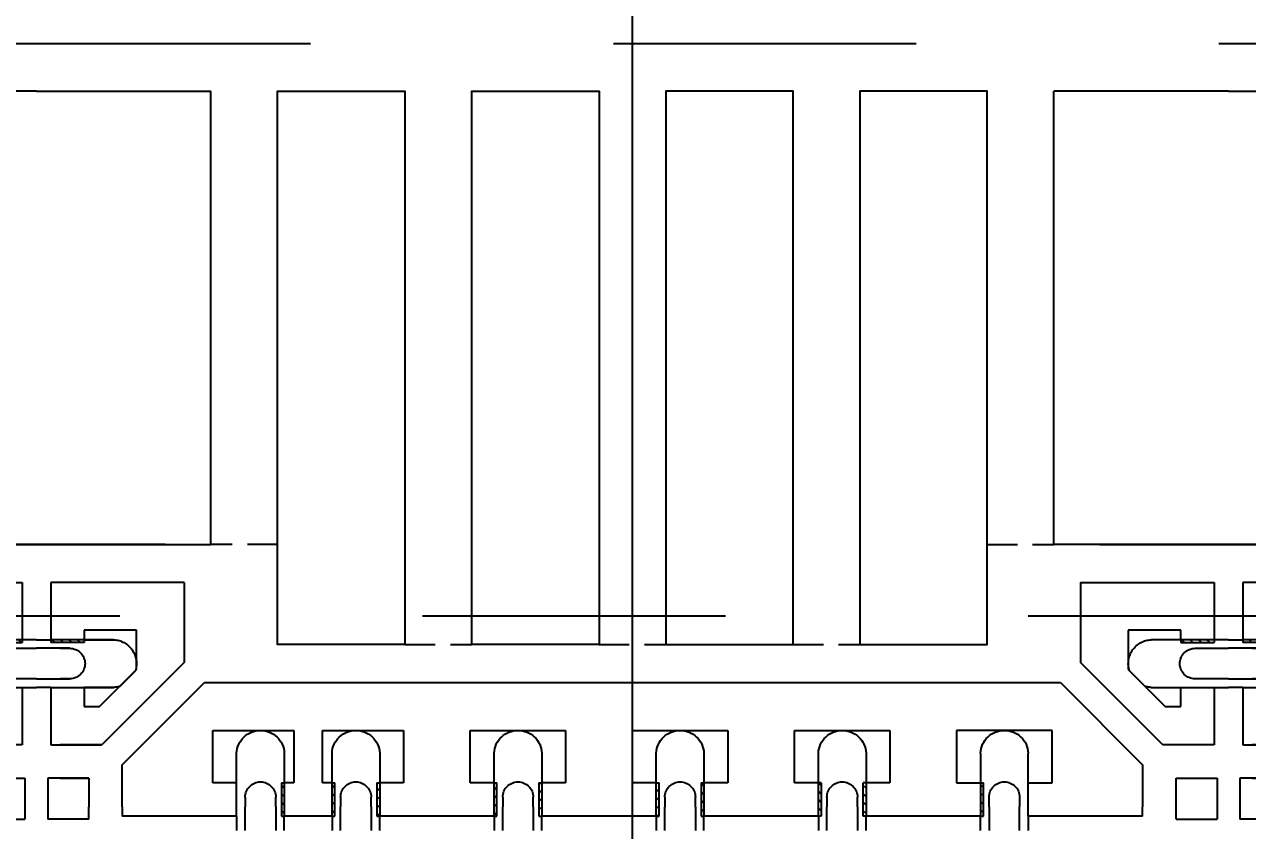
# Model space of a CAD drawing. Extents: x 0 to 864, y 0 to 559.
# Drawn here: x 169.91 to 182.73, y 426.01 to 434.46 of the extents above; entities that cross this region are included whole.
import ezdxf

# ---------------------------------------------------------------- set-up
doc = ezdxf.new("R2010")
doc.units = 0
doc.header["$LTSCALE"] = 12.7
doc.header["$MEASUREMENT"] = 0
doc.header["$PDMODE"] = 2
doc.linetypes.add('HIDDEN', pattern=[0.375, 0.25, -0.125])
doc.linetypes.add('PHANTOM', pattern=[2.5, 1.25, -0.25, 0.25, -0.25, 0.25, -0.25])
doc.layers.get('0').update_dxf_attribs({"linetype": 'CONTINUOUS'})
doc.layers.get('DEFPOINTS').update_dxf_attribs({"linetype": 'CONTINUOUS'})
for name, color, linetype in [('SH-01_DIM', 4, 'CONTINUOUS'), ('SH-01_HATCH', 10, 'CONTINUOUS'), ('SH-01_HIDDEN', 6, 'HIDDEN'), ('SH-01_OBJECT', 7, 'CONTINUOUS'), ('SH-01_PHANTOM', 1, 'PHANTOM')]:
    doc.layers.add(name, color=color, linetype=linetype)
doc.styles.get("Standard").update_dxf_attribs({"font": 'simplex.shx', "width": 0.82})
doc.dimstyles.get("Standard").update_dxf_attribs({"dimtxt": 0.18, "dimasz": 0.18, "dimexe": 0.18, "dimexo": 0.0625, "dimgap": 0.09, "dimtad": 0, "dimtih": 1, "dimtoh": 1, "dimdec": 4, "dimzin": 0, "dimdsep": 46, "dimtxsty": 'Standard', "dimcen": 0.09, "dimadec": 0, "dimazin": 0, "dimtfac": 1, "dimtdec": 4, "dimtofl": 0, "dimtmove": 0, "dimatfit": 3, "dimfxl": 1, "dimtolj": 1, "dimtzin": 0, "dimarcsym": 0})

# ---------------------------------------------------------------- blocks, each defined once
blk = doc.blocks.new('*D119')
at = {"layer": 'DEFPOINTS', "color": 0, "ltscale": 0.05, "transparency": 16777216}
for p in [(149.533, 465.062), (149.533, 440.584), (445.033, 347.264)]:
    blk.add_point(p, dxfattribs=at)
at = {"layer": 'SH-01_DIM', "ltscale": 0.05, "transparency": 16777216}
blk.add_line((149.533, 443.124), (149.533, 465.062), dxfattribs=at)
at = {"layer": 'SH-01_DIM', "ltscale": 0.05, "transparency": 16777216, "insert": (149.533, 470.047), "char_height": 1.524, "attachment_point": 5, "rotation": 90}
blk.add_mtext('\\A1; 147.7500', dxfattribs=at)
blk = doc.blocks.new('_Open30')
at = {"color": 0, "lineweight": -2}
for p, q in [((-1, 0.2679), (0, 0)), ((0, 0), (-1, -0.2679)), ((0, 0), (-1, 0))]:
    blk.add_line(p, q, dxfattribs=at)
blk = doc.blocks.new('*D120')
at = {"layer": 'DEFPOINTS', "color": 0, "ltscale": 0.05, "transparency": 16777216}
for p in [(139.538, 457.57), (145.033, 441.264), (445.033, 347.264)]:
    blk.add_point(p, dxfattribs=at)
at = {"layer": 'SH-01_DIM', "ltscale": 0.05, "transparency": 16777216}
for p, q in [((139.538, 451.22), (139.538, 457.57)), ((145.033, 447.614), (139.538, 451.22)), ((145.033, 443.804), (145.033, 447.614))]:
    blk.add_line(p, q, dxfattribs=at)
at = {"layer": 'SH-01_DIM', "ltscale": 0.05, "transparency": 16777216, "insert": (139.538, 467.942), "char_height": 1.524, "attachment_point": 5, "rotation": 90}
blk.add_mtext('\\A1; 150.000+/-0.0760', dxfattribs=at)
blk = doc.blocks.new('*D173')
at = {"layer": 'DEFPOINTS', "color": 0, "ltscale": 0.05, "transparency": 16777216}
for p in [(176.283, 453.199), (176.283, 420.764), (445.033, 347.264)]:
    blk.add_point(p, dxfattribs=at)
at = {"layer": 'SH-01_DIM', "ltscale": 0.05, "transparency": 16777216}
blk.add_line((176.283, 423.304), (176.283, 453.199), dxfattribs=at)
at = {"layer": 'SH-01_DIM', "ltscale": 0.05, "transparency": 16777216, "insert": (176.283, 458.184), "char_height": 1.524, "attachment_point": 5, "rotation": 90}
blk.add_mtext('\\A1; 134.3750', dxfattribs=at)
blk = doc.blocks.new('*D174')
at = {"layer": 'DEFPOINTS', "color": 0, "ltscale": 0.05, "transparency": 16777216}
for p in [(163.783, 453.199), (163.783, 420.764), (445.033, 347.264)]:
    blk.add_point(p, dxfattribs=at)
at = {"layer": 'SH-01_DIM', "ltscale": 0.05, "transparency": 16777216}
blk.add_line((163.783, 423.304), (163.783, 453.199), dxfattribs=at)
at = {"layer": 'SH-01_DIM', "ltscale": 0.05, "transparency": 16777216, "insert": (163.783, 458.184), "char_height": 1.524, "attachment_point": 5, "rotation": 90}
blk.add_mtext('\\A1; 140.6250', dxfattribs=at)
blk = doc.blocks.new('A$C4C6C51ED')
at = {"layer": 'SH-01_HATCH', "ltscale": 0.05}
h = blk.add_hatch(dxfattribs=at)
h.set_pattern_fill('ANSI31', color=10, scale=0.25)
h.set_pattern_definition([(45, (33.0558, -7.33538), (-0.02209709, 0.02209709), [])])
h.paths.add_polyline_path([(24.0786, 3.5837), (24.0636, 3.5837), (24.0636, 3.7587), (24.0786, 3.7587)])
h.paths.add_polyline_path([(24.5786, 3.5837), (24.5636, 3.5837), (24.5636, 3.7587), (24.5786, 3.7587)])
h.paths.add_polyline_path([(24.3436, 3.5837), (24.3286, 3.5837), (24.3286, 3.7587), (24.3436, 3.7587)])
h.paths.add_polyline_path([(25.1936, 3.5837), (25.1786, 3.5837), (25.1786, 3.7587), (25.1936, 3.7587)])
h.paths.add_polyline_path([(25.4286, 3.5837), (25.4136, 3.5837), (25.4136, 3.7587), (25.4286, 3.7587)])
h.paths.add_polyline_path([(26.2786, 3.5837), (26.2636, 3.5837), (26.2636, 3.7587), (26.2786, 3.7587)])
h.paths.add_polyline_path([(26.0436, 3.5837), (26.0286, 3.5837), (26.0286, 3.5837), (26.0286, 3.7587), (26.0436, 3.7587)])
h.paths.add_polyline_path([(27.1286, 3.5837), (27.1136, 3.5837), (27.1136, 3.7587), (27.1286, 3.7587)])
h.paths.add_polyline_path([(26.8936, 3.5837), (26.8786, 3.5837), (26.8786, 3.5837), (26.8786, 3.7587), (26.8936, 3.7587)])
h.paths.add_polyline_path([(27.7436, 3.5837), (27.7286, 3.5837), (27.7286, 3.7587), (27.7436, 3.7587)])
h = blk.add_hatch(dxfattribs=at)
h.set_pattern_fill('ANSI31', color=10, scale=0.25)
h.paths.add_polyline_path([(23.0286, 2.8487), (22.8536, 2.8487), (22.8536, 2.8337), (23.0286, 2.8337)])
h.paths.add_polyline_path([(28.9536, 2.8487), (28.7786, 2.8487), (28.7786, 2.8337), (28.9536, 2.8337)])
at = {"layer": 'SH-01_HIDDEN'}
for p, q in [((23.8286, 3.7587), (23.8286, 3.8337)), ((23.8736, 3.8337), (23.8736, 3.7087)), ((24.0336, 3.7087), (24.0336, 3.8337)), ((24.0786, 3.8337), (24.0786, 3.7587)), ((24.3286, 3.7587), (24.3286, 3.8337)), ((24.3736, 3.8337), (24.3736, 3.7087)), ((24.5336, 3.7087), (24.5336, 3.8337)), ((24.5786, 3.8337), (24.5786, 3.7587)), ((25.1786, 3.7587), (25.1786, 3.8337)), ((25.2236, 3.8337), (25.2236, 3.7087)), ((25.3836, 3.7087), (25.3836, 3.8337)), ((25.4286, 3.8337), (25.4286, 3.7587)), ((26.0286, 3.7587), (26.0286, 3.8337)), ((26.0736, 3.8337), (26.0736, 3.7087)), ((26.2336, 3.7087), (26.2336, 3.8337)), ((26.2786, 3.8337), (26.2786, 3.7587)), ((26.8786, 3.7587), (26.8786, 3.8337)), ((26.9236, 3.8337), (26.9236, 3.7087)), ((27.0836, 3.7087), (27.0836, 3.8337)), ((27.1286, 3.8337), (27.1286, 3.7587)), ((27.7286, 3.8337), (27.7286, 3.7587)), ((27.7736, 3.7087), (27.7736, 3.8337)), ((27.9336, 3.8337), (27.9336, 3.7087)), ((27.9786, 3.7587), (27.9786, 3.8337)), ((23.8736, 3.6587), (23.8736, 3.7087)), ((24.0336, 3.7087), (24.0336, 3.6587)), ((24.3736, 3.6587), (24.3736, 3.7087)), ((24.5336, 3.7087), (24.5336, 3.6587)), ((25.2236, 3.6587), (25.2236, 3.7087)), ((25.3836, 3.7087), (25.3836, 3.6587)), ((26.0736, 3.6587), (26.0736, 3.7087)), ((26.2336, 3.7087), (26.2336, 3.6587)), ((26.9236, 3.6587), (26.9236, 3.7087)), ((27.0836, 3.7087), (27.0836, 3.6587)), ((27.7736, 3.7087), (27.7736, 3.6587)), ((27.9336, 3.6587), (27.9336, 3.7087)), ((23.8286, 3.5837), (23.8286, 3.4287)), ((24.0786, 3.4287), (24.0786, 3.5837)), ((24.3286, 3.5837), (24.3286, 3.4287)), ((24.5786, 3.4287), (24.5786, 3.5837)), ((25.1786, 3.5837), (25.1786, 3.4287)), ((25.4286, 3.4287), (25.4286, 3.5837)), ((26.0286, 3.5837), (26.0286, 3.4287)), ((26.2786, 3.4287), (26.2786, 3.5837)), ((26.8786, 3.5837), (26.8786, 3.4287)), ((27.1286, 3.4287), (27.1286, 3.5837)), ((27.7286, 3.4287), (27.7286, 3.5837)), ((27.9786, 3.5837), (27.9786, 3.4287)), ((22.8536, 3.0837), (22.7786, 3.0837)), ((23.0286, 3.0837), (23.1836, 3.0837)), ((23.1836, 3.0837), (23.0286, 3.0837)), ((23.2161, 3.0781), (23.2979, 2.9963)), ((28.5094, 2.9963), (28.5912, 3.0781)), ((28.6236, 3.0837), (28.7786, 3.0837)), ((28.9536, 3.0837), (29.0286, 3.0837)), ((22.7786, 3.0387), (22.9536, 3.0387)), ((22.9536, 3.0387), (22.9036, 3.0387)), ((29.0286, 3.0387), (28.8536, 3.0387)), ((22.9536, 2.8787), (22.7786, 2.8787)), ((22.7786, 2.8337), (22.8536, 2.8337)), ((22.9036, 2.8787), (22.9536, 2.8787)), ((23.1836, 2.8337), (23.0286, 2.8337)), ((23.0286, 2.8337), (23.1836, 2.8337)), ((28.7786, 2.8337), (28.6236, 2.8337)), ((28.8536, 2.8787), (29.0286, 2.8787)), ((29.0286, 2.8337), (28.9536, 2.8337))]:
    blk.add_line(p, q, dxfattribs=at)
at = {"layer": 'SH-01_HIDDEN', "ltscale": 0.05}
for p, q in [((24.7111, 2.8587), (25.0611, 2.8587)), ((25.7286, 2.8587), (26.0786, 2.8587)), ((26.7461, 2.8587), (27.0961, 2.8587)), ((22.9286, 2.3337), (22.7786, 2.3337)), ((24.0436, 2.3337), (23.6936, 2.3337)), ((27.7636, 2.3337), (28.1136, 2.3337)), ((28.8786, 2.3337), (29.0286, 2.3337))]:
    blk.add_line(p, q, dxfattribs=at)
at = {"layer": 'SH-01_HIDDEN'}
for centre, radius, start, end in [((23.9536, 3.6587), 0.08, 180, 0), ((24.4536, 3.6587), 0.08, 180, 0), ((25.3036, 3.6587), 0.08, 180, 0), ((26.1536, 3.6587), 0.08, 180, 0), ((27.0036, 3.6587), 0.08, 180, 0), ((27.8536, 3.6587), 0.08, 180, 0), ((23.9536, 3.4338), 0.1251, 182.33828, 357.66172), ((24.4536, 3.4338), 0.1251, 182.33828, 357.66172), ((25.3036, 3.4338), 0.1251, 182.33828, 357.66172), ((26.1536, 3.4338), 0.1251, 182.33828, 357.66172), ((27.0036, 3.4338), 0.1251, 182.33828, 357.66172), ((27.8536, 3.4338), 0.1251, 182.33828, 357.66172), ((23.1786, 2.9593), 0.1245, 72.47153, 87.68368), ((28.6287, 2.9593), 0.1245, 92.30964, 107.52916), ((22.9536, 2.9587), 0.08, 270, 90), ((28.8536, 2.9587), 0.08, 90, 270), ((23.1785, 2.9587), 0.1251, 272.3376, 17.48275), ((28.6287, 2.9587), 0.1251, 162.51941, 267.66496)]:
    blk.add_arc(centre, radius, start, end, dxfattribs=at)
at = {"layer": 'SH-01_OBJECT'}
for p, q in [((22.8386, 3.5587), (22.8386, 3.7737)), ((23.0536, 3.7737), (22.8386, 3.7737)), ((23.0536, 3.7737), (23.0536, 3.7587)), ((23.0536, 3.7587), (23.0536, 3.7087)), ((23.2286, 3.7087), (23.2286, 3.7587)), ((23.8286, 3.7587), (23.2286, 3.7587)), ((23.8286, 3.7587), (23.8286, 3.5837)), ((24.0636, 3.5837), (24.0636, 3.7587)), ((24.0786, 3.5837), (24.0786, 3.7587)), ((24.3286, 3.7587), (24.0786, 3.7587)), ((24.3286, 3.7587), (24.3286, 3.5837)), ((24.3436, 3.7587), (24.3436, 3.5837)), ((24.5636, 3.5837), (24.5636, 3.7587)), ((24.5786, 3.5837), (24.5786, 3.7587)), ((25.1786, 3.7587), (24.5786, 3.7587)), ((25.1786, 3.7587), (25.1786, 3.5837)), ((25.1936, 3.7587), (25.1936, 3.5837)), ((25.4136, 3.5837), (25.4136, 3.7587)), ((25.4286, 3.5837), (25.4286, 3.7587)), ((26.0286, 3.7587), (25.4286, 3.7587)), ((26.0286, 3.7587), (26.0286, 3.5837)), ((26.0436, 3.7587), (26.0436, 3.5837)), ((26.2636, 3.5837), (26.2636, 3.7587)), ((26.2786, 3.5837), (26.2786, 3.7587)), ((26.8786, 3.7587), (26.2786, 3.7587)), ((26.8786, 3.7587), (26.8786, 3.5837)), ((26.8936, 3.5837), (26.8936, 3.7587)), ((27.1136, 3.7587), (27.1136, 3.5837)), ((27.1286, 3.5837), (27.1286, 3.7587)), ((27.7286, 3.7587), (27.1286, 3.7587)), ((27.7286, 3.5837), (27.7286, 3.7587)), ((27.7436, 3.7587), (27.7436, 3.5837)), ((28.5786, 3.7587), (27.9786, 3.7587)), ((27.9786, 3.7587), (27.9786, 3.5837)), ((28.5786, 3.7587), (28.5786, 3.7087)), ((28.7536, 3.7737), (28.7536, 3.5587)), ((28.7536, 3.7737), (28.9686, 3.7737)), ((28.9686, 3.5587), (28.9686, 3.7737)), ((23.0536, 3.5587), (23.0536, 3.7087)), ((23.2286, 3.7087), (23.2286, 3.4898)), ((23.8286, 3.7087), (23.8286, 3.5837)), ((24.0786, 3.5837), (24.0786, 3.7087)), ((24.3286, 3.7087), (24.3286, 3.5837)), ((24.5786, 3.5837), (24.5786, 3.7087)), ((25.1786, 3.7087), (25.1786, 3.5837)), ((25.4286, 3.5837), (25.4286, 3.7087)), ((26.0286, 3.7087), (26.0286, 3.5837)), ((26.2786, 3.5837), (26.2786, 3.7087)), ((26.8786, 3.7087), (26.8786, 3.5837)), ((27.1286, 3.5837), (27.1286, 3.7087)), ((27.9786, 3.7087), (27.9786, 3.5837)), ((28.5786, 3.4898), (28.5786, 3.7087)), ((23.0536, 3.5587), (22.8386, 3.5587)), ((22.9036, 3.5587), (23.0536, 3.5587)), ((23.8286, 3.5837), (23.7036, 3.5837)), ((23.7036, 3.5837), (23.7036, 3.3087)), ((24.1286, 3.5837), (24.0786, 3.5837)), ((24.1286, 3.3087), (24.1286, 3.5837)), ((24.3286, 3.5837), (24.2786, 3.5837)), ((24.2786, 3.5837), (24.2786, 3.3087)), ((24.7036, 3.5837), (24.5786, 3.5837)), ((24.7036, 3.3087), (24.7036, 3.5837)), ((25.1786, 3.5837), (25.0536, 3.5837)), ((25.0536, 3.5837), (25.0536, 3.3087)), ((25.5536, 3.5837), (25.4286, 3.5837)), ((25.5536, 3.3087), (25.5536, 3.5837)), ((26.0286, 3.5837), (25.9036, 3.5837)), ((25.9036, 3.5837), (25.9036, 3.3087)), ((26.4036, 3.5837), (26.2786, 3.5837)), ((26.4036, 3.3087), (26.4036, 3.5837)), ((26.8786, 3.5837), (26.7536, 3.5837)), ((26.7536, 3.5837), (26.7536, 3.3087)), ((27.2536, 3.5837), (27.1286, 3.5837)), ((27.2536, 3.3087), (27.2536, 3.5837)), ((27.6036, 3.5837), (27.7286, 3.5837)), ((27.6036, 3.3087), (27.6036, 3.5837)), ((27.9786, 3.5837), (28.1036, 3.5837)), ((28.1036, 3.5837), (28.1036, 3.3087)), ((28.7536, 3.5587), (28.9686, 3.5587)), ((23.2286, 3.4898), (23.6597, 3.0587)), ((28.1476, 3.0587), (28.5786, 3.4898)), ((22.8536, 3.3837), (23.1226, 3.3837)), ((22.8536, 3.0837), (22.8536, 3.3837)), ((23.1226, 3.3837), (22.9036, 3.3837)), ((23.5536, 2.9527), (23.1226, 3.3837)), ((28.6847, 3.3837), (28.2536, 2.9527)), ((28.9536, 3.3837), (28.6847, 3.3837)), ((28.9536, 3.0837), (28.9536, 3.3837)), ((23.7036, 3.3087), (24.1286, 3.3087)), ((24.2786, 3.3087), (24.7036, 3.3087)), ((25.0536, 3.3087), (25.5536, 3.3087)), ((25.9036, 3.3087), (26.4036, 3.3087)), ((26.7536, 3.3087), (27.2536, 3.3087)), ((28.1036, 3.3087), (27.6036, 3.3087)), ((23.0286, 3.0837), (23.0286, 3.1837)), ((23.0286, 3.1837), (23.1104, 3.1837)), ((23.1104, 3.1837), (23.3036, 2.9905)), ((28.5036, 2.9905), (28.6968, 3.1837)), ((28.6968, 3.1837), (28.7786, 3.1837)), ((28.7786, 3.1837), (28.7786, 3.0837)), ((22.8536, 3.0837), (23.0286, 3.0837)), ((28.7786, 3.0837), (28.9536, 3.0837)), ((23.6597, 3.0587), (28.1476, 3.0587)), ((23.3036, 2.9905), (23.3036, 2.7837)), ((23.5536, 2.5337), (23.5536, 2.9527)), ((28.2536, 2.5337), (28.2536, 2.9527)), ((28.5036, 2.7837), (28.5036, 2.9905)), ((23.0286, 2.8487), (22.8536, 2.8487)), ((22.8536, 2.5337), (22.8536, 2.8337)), ((23.0286, 2.8337), (22.8536, 2.8337)), ((23.0286, 2.7837), (23.0286, 2.8337)), ((28.7786, 2.8487), (28.9536, 2.8487)), ((28.9536, 2.8337), (28.7786, 2.8337)), ((28.7786, 2.8337), (28.7786, 2.7837)), ((28.9536, 2.5337), (28.9536, 2.8337)), ((23.3036, 2.7837), (23.0286, 2.7837)), ((28.7786, 2.7837), (28.5036, 2.7837)), ((23.5536, 2.5337), (22.8536, 2.5337)), ((28.2536, 2.5337), (28.9536, 2.5337)), ((23.4536, 2.3337), (22.7786, 2.3337)), ((28.3536, 2.3337), (29.0286, 2.3337)), ((22.7786, -0.0413), (23.6936, -0.0413)), ((29.0286, -0.0413), (28.1136, -0.0413))]:
    blk.add_line(p, q, dxfattribs=at)
at = {"layer": 'SH-01_OBJECT', "ltscale": 0.05}
for p, q in [((24.0636, 3.7587), (24.0786, 3.7587)), ((24.3286, 3.7587), (24.3436, 3.7587)), ((24.5636, 3.7587), (24.5786, 3.7587)), ((25.1786, 3.7587), (25.1936, 3.7587)), ((25.4136, 3.7587), (25.4286, 3.7587)), ((26.0286, 3.7587), (26.0436, 3.7587)), ((26.2636, 3.7587), (26.2786, 3.7587)), ((26.8936, 3.7587), (26.8786, 3.7587)), ((27.1286, 3.7587), (27.1136, 3.7587)), ((27.7286, 3.7587), (27.7436, 3.7587)), ((24.0636, 3.5837), (24.0786, 3.5837)), ((24.3286, 3.5837), (24.3436, 3.5837)), ((24.5636, 3.5837), (24.5786, 3.5837)), ((25.1786, 3.5837), (25.1936, 3.5837)), ((25.4136, 3.5837), (25.4286, 3.5837)), ((26.0286, 3.5837), (26.0436, 3.5837)), ((26.2636, 3.5837), (26.2786, 3.5837)), ((26.8936, 3.5837), (26.8786, 3.5837)), ((27.1286, 3.5837), (27.1136, 3.5837)), ((27.7286, 3.5837), (27.7436, 3.5837)), ((22.8536, 2.8337), (22.8536, 2.8487)), ((23.0286, 2.8337), (23.0286, 2.8487)), ((28.7786, 2.8337), (28.7786, 2.8487)), ((28.9536, 2.8337), (28.9536, 2.8487)), ((22.7786, 2.3337), (23.6936, 2.3337)), ((23.6936, 2.3337), (23.6936, -0.0413)), ((28.1136, 2.3337), (28.1136, -0.0413)), ((29.0286, 2.3337), (28.1136, 2.3337))]:
    blk.add_line(p, q, dxfattribs=at)
for points in [[(24.7111, 2.8587), (24.0436, 2.8587), (24.0436, -0.0413), (24.7111, -0.0413)], [(25.7286, 2.8587), (25.0611, 2.8587), (25.0611, -0.0413), (25.7286, -0.0413)], [(26.0786, 2.8587), (26.7461, 2.8587), (26.7461, -0.0413), (26.0786, -0.0413)], [(27.0961, 2.8587), (27.7636, 2.8587), (27.7636, -0.0413), (27.0961, -0.0413)]]:
    blk.add_lwpolyline(points, close=True, dxfattribs=at)

msp = doc.modelspace()

# ---------------------------------------------------------------- linework, layer by layer
at = {"layer": 'SH-01_PHANTOM'}
for p, q in [((157.03313, 434.26424), (733.03313, 434.26424)), ((155.03313, 428.26424), (735.03313, 428.26424))]:
    msp.add_line(p, q, dxfattribs=at)

# ---------------------------------------------------------------- block references
at = {"layer": 'SH-01_OBJECT', "ltscale": 0.05, "xscale": -2, "yscale": 2, "zscale": 2, "rotation": 180, "row_count": 1, "column_count": 4, "row_spacing": 0, "column_spacing": -12.5}
msp.add_blockref('A$C4C6C51ED', (111.97587, 433.68173), dxfattribs=at)

# ---------------------------------------------------------------- dimensions: what is measured, and where the dimension line sits
at = {"layer": 'SH-01_DIM', "ltscale": 0.05}
dim = msp.add_ordinate_dim(feature_location=(145.03313, 441.26424), offset=(-5.49521, 16.30548), dtype=1, origin=(445.03313, 347.26424), text='<>+/-0.0760', dimstyle='Standard', override={"dimscale": 25.4, "dimtxt": 0.06, "dimasz": 0.125, "dimexe": 0.1, "dimexo": 0.1, "dimgap": 0.03, "dimtih": 0, "dimtoh": 0, "dimdec": 3, "dimlfac": 0.5, "dimzin": 1, "dimpost": ' <>\\X', "dimblk": 'Open30', "dimcen": -0.09, "dimclrd": 256, "dimclre": 256, "dimclrt": 256, "dimazin": 1, "dimtp": 0.03, "dimtm": 0.03, "dimtofl": 1, "dimldrblk": 'Open30', "dimlwd": 65535, "dimlwe": 65535}, dxfattribs=at)
dim.commit()
dim.dimension.update_dxf_attribs({"geometry": '*D120', "text_midpoint": (139.53792, 467.94235)})
for feature_location, offset, picture, middle in [((149.53313, 440.58424), (0, 24.4779), '*D119', (149.53313, 470.04707)), ((163.78313, 420.76424), (0, 32.43468), '*D174', (163.78313, 458.18385)), ((176.28313, 420.76424), (0, 32.43468), '*D173', (176.28313, 458.18385))]:
    dim = msp.add_ordinate_dim(feature_location=feature_location, offset=offset, dtype=1, origin=(445.03313, 347.26424), dimstyle='Standard', override={"dimscale": 25.4, "dimtxt": 0.06, "dimasz": 0.125, "dimexe": 0.1, "dimexo": 0.1, "dimgap": 0.01, "dimtih": 0, "dimtoh": 0, "dimlfac": 0.5, "dimzin": 1, "dimpost": ' <>\\X', "dimblk": 'Open30', "dimcen": -0.09, "dimclrd": 256, "dimclre": 256, "dimclrt": 256, "dimazin": 1, "dimtp": 0.03, "dimtm": 0.03, "dimtofl": 1, "dimldrblk": 'Open30', "dimlwd": 65535, "dimlwe": 65535}, dxfattribs=at)
    dim.commit()
    dim.dimension.update_dxf_attribs({"geometry": picture, "text_midpoint": middle})

doc.saveas('drawing.dxf')
